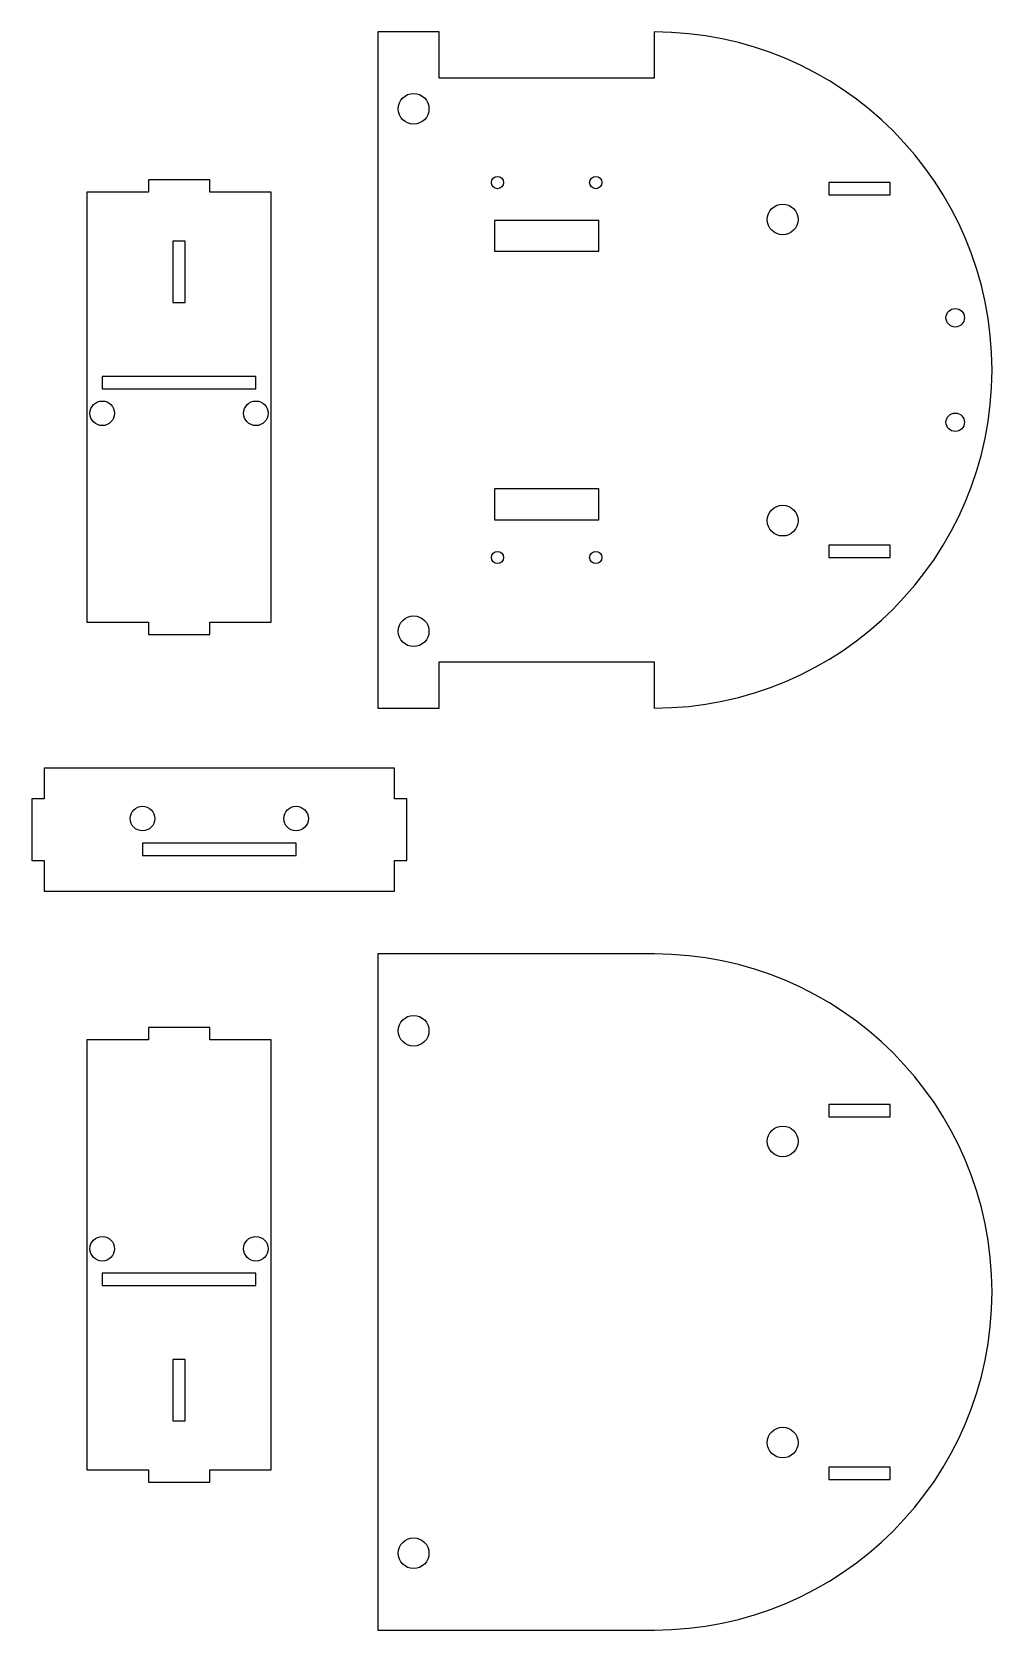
# Model space of a CAD drawing. Header units: centimetres. Extents: x -10.3 to 5.3, y -20 to 6.
import ezdxf

# ---------------------------------------------------------------- set-up
doc = ezdxf.new("R2010")
doc.units = ezdxf.units.CM

msp = doc.modelspace()

# ---------------------------------------------------------------- linework, layer by layer
at = {"color": 7, "linetype": 'Continuous', "lineweight": 25}
for p, q in [((-4.708, 6.011), (-4.708, -4.989)), ((-3.708, 6.011), (-4.708, 6.011)), ((-3.708, 5.261), (-3.708, 6.011)), ((-0.208, 6.011), (-0.208, 5.261)), ((-0.208, 5.261), (-3.708, 5.261)), ((-9.441, 3.407), (-9.441, -3.593)), ((-8.441, 3.407), (-9.441, 3.407)), ((-8.441, 3.607), (-8.441, 3.407)), ((-7.441, 3.607), (-8.441, 3.607)), ((-7.441, 3.407), (-7.441, 3.607)), ((-6.441, 3.407), (-7.441, 3.407)), ((-6.441, -3.593), (-6.441, 3.407)), ((3.634, 3.561), (2.634, 3.561)), ((2.634, 3.561), (2.634, 3.361)), ((3.634, 3.361), (3.634, 3.561)), ((2.634, 3.361), (3.634, 3.361)), ((-1.108, 2.946), (-2.808, 2.946)), ((-2.808, 2.946), (-2.808, 2.446)), ((-1.108, 2.446), (-1.108, 2.946)), ((-7.841, 2.607), (-8.041, 2.607)), ((-8.041, 2.607), (-8.041, 1.607)), ((-7.841, 1.607), (-7.841, 2.607)), ((-2.808, 2.446), (-1.108, 2.446)), ((-8.041, 1.607), (-7.841, 1.607)), ((-6.691, 0.407), (-9.191, 0.407)), ((-9.191, 0.407), (-9.191, 0.207)), ((-6.691, 0.207), (-6.691, 0.407)), ((-9.191, 0.207), (-6.691, 0.207)), ((-1.108, -1.424), (-2.808, -1.424)), ((-2.808, -1.424), (-2.808, -1.924)), ((-1.108, -1.924), (-1.108, -1.424)), ((-2.808, -1.924), (-1.108, -1.924)), ((3.634, -2.339), (2.634, -2.339)), ((2.634, -2.339), (2.634, -2.539)), ((3.634, -2.539), (3.634, -2.339)), ((2.634, -2.539), (3.634, -2.539)), ((-9.441, -3.593), (-8.441, -3.593)), ((-8.441, -3.593), (-8.441, -3.793)), ((-7.441, -3.593), (-6.441, -3.593)), ((-7.441, -3.793), (-7.441, -3.593)), ((-8.441, -3.793), (-7.441, -3.793)), ((-3.708, -4.239), (-0.208, -4.239)), ((-3.708, -4.989), (-3.708, -4.239)), ((-0.208, -4.239), (-0.208, -4.989)), ((-4.708, -4.989), (-3.708, -4.989)), ((-4.436, -5.968), (-10.136, -5.968)), ((-10.136, -5.968), (-10.136, -6.468)), ((-4.436, -6.468), (-4.436, -5.968)), ((-10.336, -6.468), (-10.336, -7.468)), ((-10.136, -6.468), (-10.336, -6.468)), ((-4.236, -6.468), (-4.436, -6.468)), ((-4.236, -7.468), (-4.236, -6.468)), ((-6.036, -7.187), (-8.536, -7.187)), ((-8.536, -7.187), (-8.536, -7.387)), ((-6.036, -7.387), (-6.036, -7.187)), ((-10.336, -7.468), (-10.136, -7.468)), ((-10.136, -7.468), (-10.136, -7.968)), ((-8.536, -7.387), (-6.036, -7.387)), ((-4.436, -7.468), (-4.236, -7.468)), ((-4.436, -7.968), (-4.436, -7.468)), ((-10.136, -7.968), (-4.436, -7.968)), ((-4.708, -8.989), (-4.708, -19.989)), ((-0.208, -8.989), (-4.708, -8.989)), ((-9.441, -10.385), (-9.441, -17.385)), ((-8.441, -10.385), (-9.441, -10.385)), ((-8.441, -10.185), (-8.441, -10.385)), ((-7.441, -10.185), (-8.441, -10.185)), ((-7.441, -10.385), (-7.441, -10.185)), ((-6.441, -10.385), (-7.441, -10.385)), ((-6.441, -17.385), (-6.441, -10.385)), ((3.634, -11.439), (2.634, -11.439)), ((2.634, -11.439), (2.634, -11.639)), ((3.634, -11.639), (3.634, -11.439)), ((2.634, -11.639), (3.634, -11.639)), ((-6.691, -14.185), (-9.191, -14.185)), ((-9.191, -14.185), (-9.191, -14.385)), ((-6.691, -14.385), (-6.691, -14.185)), ((-9.191, -14.385), (-6.691, -14.385)), ((-7.841, -15.585), (-8.041, -15.585)), ((-8.041, -15.585), (-8.041, -16.585)), ((-7.841, -16.585), (-7.841, -15.585)), ((-8.041, -16.585), (-7.841, -16.585)), ((-9.441, -17.385), (-8.441, -17.385)), ((-8.441, -17.385), (-8.441, -17.585)), ((-7.441, -17.385), (-6.441, -17.385)), ((-7.441, -17.585), (-7.441, -17.385)), ((2.634, -17.339), (2.634, -17.539)), ((3.634, -17.339), (2.634, -17.339)), ((3.634, -17.539), (3.634, -17.339)), ((-8.441, -17.585), (-7.441, -17.585)), ((2.634, -17.539), (3.634, -17.539)), ((-4.708, -19.989), (-0.208, -19.989))]:
    msp.add_line(p, q, dxfattribs=at)
for centre, radius in [((-4.123, 4.761), 0.25), ((-2.758, 3.561), 0.1), ((-1.158, 3.561), 0.1), ((1.884, 2.961), 0.25), ((4.692, 1.361), 0.15), ((-9.191, -0.193), 0.2), ((-6.691, -0.193), 0.2), ((4.692, -0.339), 0.15), ((1.884, -1.939), 0.25), ((-2.758, -2.539), 0.1), ((-1.158, -2.539), 0.1), ((-4.123, -3.739), 0.25), ((-8.536, -6.787), 0.2), ((-6.036, -6.787), 0.2), ((-4.123, -10.239), 0.25), ((1.884, -12.039), 0.25), ((-9.191, -13.785), 0.2), ((-6.691, -13.785), 0.2), ((1.884, -16.939), 0.25), ((-4.123, -18.739), 0.25)]:
    msp.add_circle(centre, radius, dxfattribs=at)
for centre in [(-0.208, 0.511), (-0.208, -14.489)]:
    msp.add_arc(centre, 5.5, 270, 90, dxfattribs=at)

doc.saveas('drawing.dxf')
